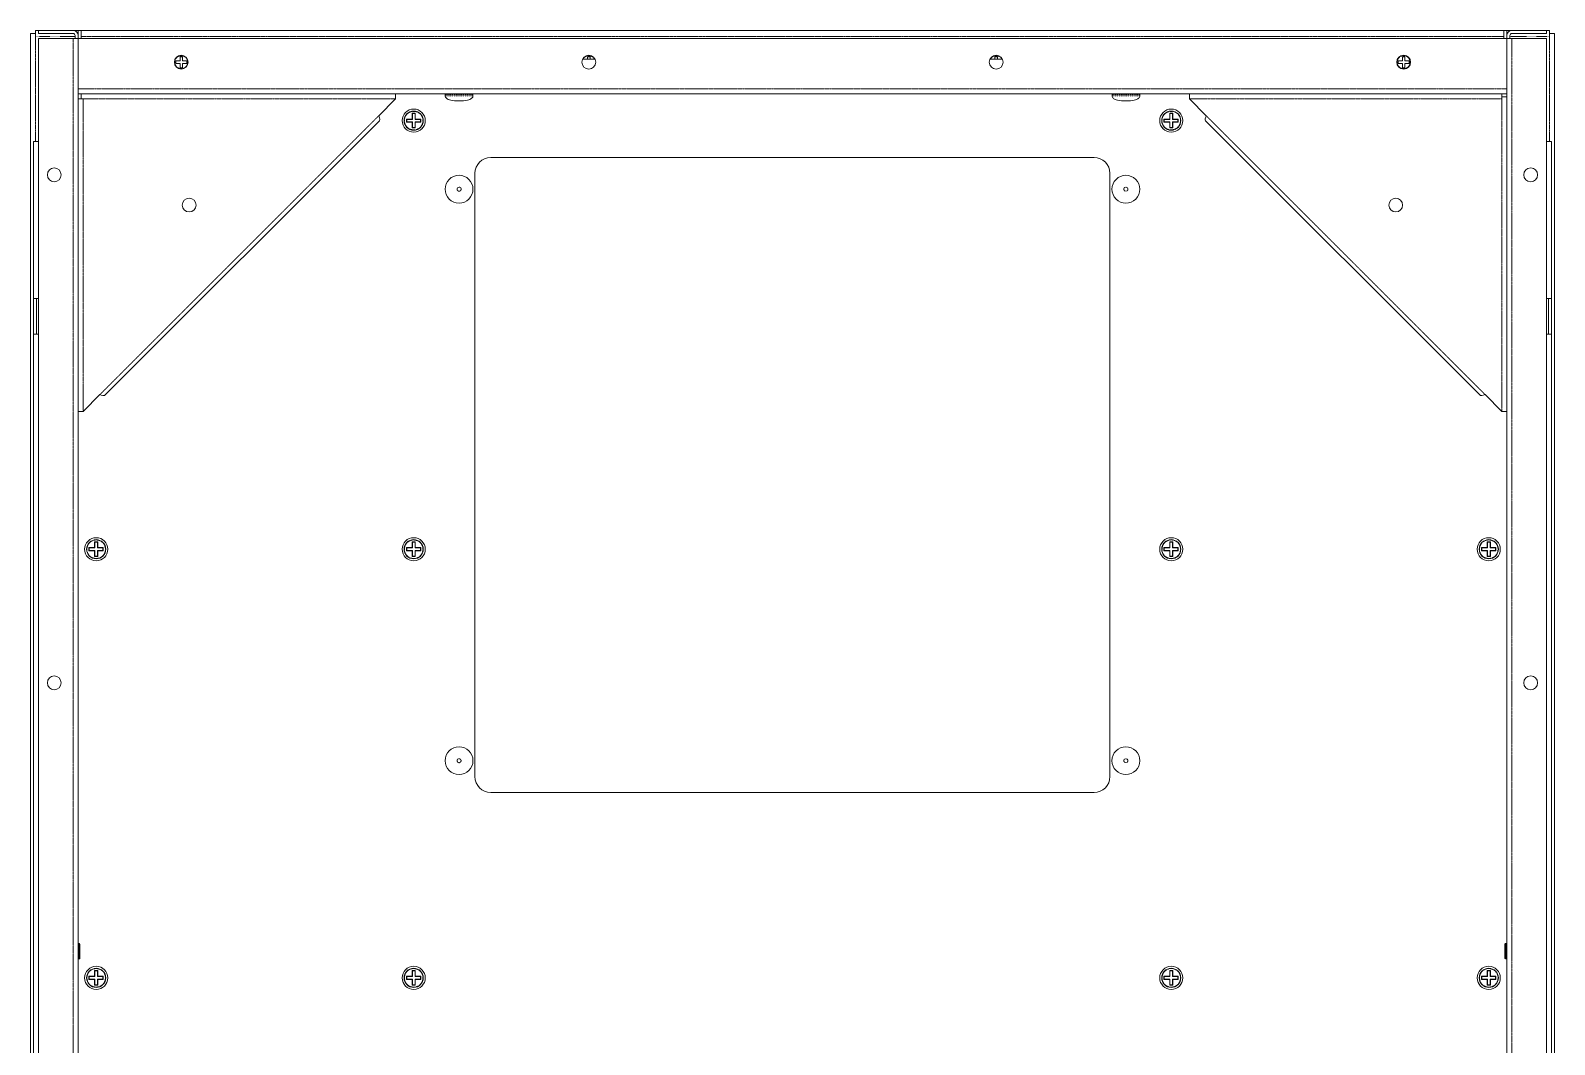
# Model space of a CAD drawing. Header units: millimetres. Extents: x 27602 to 523849, y 322139 to 568360.
# Drawn here: x 352338 to 376338, y 453647 to 469617 of the extents above; entities that cross this region are included whole.
import ezdxf

# ---------------------------------------------------------------- set-up
doc = ezdxf.new("R2010")
doc.units = ezdxf.units.MM
doc.linetypes.add('PHANTOM', pattern=[20, 10, -2, 2, -2, 2, -2])

msp = doc.modelspace()

# ---------------------------------------------------------------- linework, layer by layer
at = {"color": 7, "lineweight": 13, "ltscale": 0.03937}
for p, q in [((352338, 441367), (352338, 469569)), ((352463, 469492), (352463, 440867)), ((375588, 469492), (353088, 469492)), ((353088, 469492), (353088, 468696)), ((353136, 469617), (375540, 469617)), ((375588, 469492), (375588, 468696)), ((376213, 440867), (376213, 469492)), ((376338, 441367), (376338, 469569)), ((353088, 468696), (353088, 441038)), ((353088, 468538), (353088, 463617)), ((358088, 468617), (353136, 468617)), ((375509, 468617), (353167, 468617)), ((375509, 468617), (370588, 468617)), ((375588, 441117), (375588, 468617)), ((375588, 463617), (375588, 468569)), ((353511, 463871), (357834, 468194)), ((370843, 468194), (375166, 463871)), ((352386, 467867), (352386, 465398)), ((376290, 465398), (376290, 467867)), ((359588, 467617), (369088, 467617)), ((359338, 457867), (359338, 467367)), ((369338, 467367), (369338, 457867)), ((352386, 464835), (352386, 445398)), ((376290, 445398), (376290, 464835)), ((369088, 457617), (359588, 457617))]:
    msp.add_line(p, q, dxfattribs=at)
at = {"color": 7, "lineweight": 13, "ltscale": 0.001975}
for p, q in [((352338, 469569), (352417, 469569)), ((353009, 469492), (353088, 469492)), ((375667, 469492), (375588, 469492)), ((376259, 469569), (376338, 469569)), ((353088, 468617), (353088, 468696)), ((353167, 468617), (353088, 468617)), ((353136, 468538), (353136, 468617)), ((358088, 468538), (358088, 468617)), ((370588, 468538), (370588, 468617)), ((375588, 468617), (375509, 468617)), ((375588, 468617), (375509, 468617)), ((375509, 468569), (375588, 468569)), ((375588, 468617), (375588, 468696)), ((353167, 463617), (353088, 463617)), ((375509, 463617), (375588, 463617))]:
    msp.add_line(p, q, dxfattribs=at)
at = {"color": 7, "lineweight": 13, "ltscale": 0.000749002}
for p, q in [((352417, 469587), (352417, 469617)), ((376259, 469587), (376259, 469617))]:
    msp.add_line(p, q, dxfattribs=at)
at = {"color": 7, "lineweight": 13, "ltscale": 0.00115}
for p, q in [((352417, 469617), (352463, 469617)), ((353040, 469492), (353040, 469538)), ((353088, 469492), (353088, 469538)), ((375588, 469538), (375588, 469492)), ((375636, 469538), (375636, 469492))]:
    msp.add_line(p, q, dxfattribs=at)
at = {"color": 7, "lineweight": 13, "ltscale": 0.000450915}
msp.add_line((352417, 469569), (352417, 469587), dxfattribs=at)
at = {"color": 7, "lineweight": 13, "ltscale": 0.0012}
for p, q in [((352417, 469521), (352417, 469569)), ((352463, 469617), (352463, 469569)), ((353088, 469617), (353136, 469617)), ((375588, 469617), (375540, 469617)), ((376213, 469617), (376213, 469569)), ((376259, 469521), (376259, 469569))]:
    msp.add_line(p, q, dxfattribs=at)
at = {"color": 7, "linetype": 'PHANTOM', "lineweight": 13, "ltscale": 0.03937}
for p, q in [((352417, 467867), (352417, 469521)), ((353009, 469492), (353009, 440742)), ((353136, 469521), (375540, 469521)), ((375667, 440742), (375667, 469492)), ((376259, 467867), (376259, 469521)), ((375588, 468696), (353088, 468696)), ((358088, 468538), (353167, 468538)), ((353167, 468538), (353167, 463617)), ((375509, 468538), (370588, 468538)), ((375509, 463617), (375509, 468538)), ((357823, 468272), (353433, 463882)), ((375244, 463882), (370854, 468272))]:
    msp.add_line(p, q, dxfattribs=at)
at = {"color": 7, "linetype": 'PHANTOM', "lineweight": 13, "ltscale": 0.015575}
msp.add_line((352417, 469521), (353040, 469521), dxfattribs=at)
at = {"color": 7, "lineweight": 13, "ltscale": 0.01365}
for p, q in [((352463, 469617), (353009, 469617)), ((352463, 469569), (353009, 469569)), ((352463, 469492), (353009, 469492)), ((376213, 469617), (375667, 469617)), ((376213, 469569), (375667, 469569)), ((376213, 469492), (375667, 469492))]:
    msp.add_line(p, q, dxfattribs=at)
at = {"color": 7, "lineweight": 13, "ltscale": 0.001928}
msp.add_line((353011, 469617), (353088, 469617), dxfattribs=at)
at = {"color": 7, "lineweight": 13, "ltscale": 0.003125}
for p, q in [((353088, 469492), (353088, 469617)), ((353136, 469492), (353136, 469617)), ((375540, 469492), (375540, 469617)), ((375588, 469492), (375588, 469617))]:
    msp.add_line(p, q, dxfattribs=at)
at = {"color": 7, "lineweight": 13, "ltscale": 0.001929}
msp.add_line((375588, 469617), (375666, 469617), dxfattribs=at)
at = {"color": 7, "linetype": 'PHANTOM', "lineweight": 13, "ltscale": 0.015574}
msp.add_line((375636, 469521), (376259, 469521), dxfattribs=at)
at = {"color": 7, "lineweight": 13, "ltscale": 0.001149}
msp.add_line((376213, 469617), (376259, 469617), dxfattribs=at)
at = {"color": 7, "lineweight": 13, "ltscale": 0.001651}
msp.add_line((376259, 469521), (376259, 469587), dxfattribs=at)
at = {"color": 7, "lineweight": 13, "ltscale": 0.001687}
for p, q in [((354693, 469204), (354693, 469137)), ((354733, 469137), (354733, 469204)), ((373943, 469204), (373943, 469137)), ((373983, 469137), (373983, 469204)), ((354693, 469097), (354693, 469029)), ((354733, 469029), (354733, 469097)), ((373943, 469137), (373876, 469137)), ((373876, 469097), (373943, 469097)), ((373943, 469097), (373943, 469029)), ((373983, 469029), (373983, 469097))]:
    msp.add_line(p, q, dxfattribs=at)
at = {"color": 7, "lineweight": 13, "ltscale": 0.000999991}
for p, q in [((354733, 469204), (354693, 469204)), ((361150, 469204), (361110, 469204)), ((367567, 469204), (367527, 469204)), ((373983, 469204), (373943, 469204)), ((354626, 469137), (354626, 469097)), ((354693, 469029), (354733, 469029)), ((354801, 469097), (354801, 469137)), ((373876, 469137), (373876, 469097)), ((373943, 469029), (373983, 469029)), ((374051, 469097), (374051, 469137))]:
    msp.add_line(p, q, dxfattribs=at)
at = {"color": 7, "lineweight": 13, "ltscale": 0.000987136}
for p, q in [((361110, 469204), (361110, 469165)), ((361150, 469165), (361150, 469204)), ((367527, 469204), (367527, 469165)), ((367567, 469165), (367567, 469204))]:
    msp.add_line(p, q, dxfattribs=at)
at = {"color": 7, "lineweight": 13, "ltscale": 0.001688}
for p, q in [((354693, 469137), (354626, 469137)), ((354626, 469097), (354693, 469097)), ((354801, 469137), (354733, 469137)), ((354733, 469097), (354801, 469097)), ((374051, 469137), (373983, 469137)), ((373983, 469097), (374051, 469097))]:
    msp.add_line(p, q, dxfattribs=at)
at = {"color": 7, "lineweight": 13, "ltscale": 0.004893}
for p, q in [((361032, 469165), (361228, 469165)), ((367449, 469165), (367645, 469165))]:
    msp.add_line(p, q, dxfattribs=at)
at = {"color": 7, "lineweight": 13, "ltscale": 0.001201}
msp.add_line((353136, 468617), (353088, 468617), dxfattribs=at)
at = {"color": 7, "lineweight": 13, "ltscale": 0.000748792}
msp.add_line((353118, 468538), (353088, 468538), dxfattribs=at)
at = {"color": 7, "lineweight": 13, "ltscale": 0.001226}
for p, q in [((353118, 468538), (353167, 468538)), ((375509, 468587), (375509, 468538))]:
    msp.add_line(p, q, dxfattribs=at)
at = {"color": 7, "lineweight": 13, "ltscale": 0.000774984}
msp.add_line((353167, 468538), (353136, 468538), dxfattribs=at)
at = {"color": 7, "lineweight": 13, "ltscale": 0.009375}
for p, q in [((357823, 468272), (358088, 468538)), ((370588, 468538), (370854, 468272)), ((353167, 463617), (353433, 463882)), ((375244, 463882), (375509, 463617))]:
    msp.add_line(p, q, dxfattribs=at)
at = {"color": 7, "linetype": 'PHANTOM', "lineweight": 13, "ltscale": 0.010925}
for p, q in [((358870, 468607), (359307, 468607)), ((358870, 468586), (359307, 468586)), ((369370, 468607), (369807, 468607)), ((369370, 468586), (369807, 468586))]:
    msp.add_line(p, q, dxfattribs=at)
at = {"color": 7, "lineweight": 13, "ltscale": 0.000524926}
for p, q in [((358870, 468607), (358870, 468586)), ((359307, 468607), (359307, 468586)), ((369370, 468607), (369370, 468586)), ((369807, 468607), (369807, 468586))]:
    msp.add_line(p, q, dxfattribs=at)
at = {"color": 7, "lineweight": 13, "ltscale": 0.010425}
for p, q in [((358880, 468617), (359297, 468617)), ((369380, 468617), (369797, 468617))]:
    msp.add_line(p, q, dxfattribs=at)
at = {"color": 7, "lineweight": 13, "ltscale": 0.001586}
for p, q in [((359120, 468506), (359057, 468506)), ((369620, 468506), (369557, 468506))]:
    msp.add_line(p, q, dxfattribs=at)
at = {"color": 7, "lineweight": 13, "ltscale": 0.000748762}
msp.add_line((375509, 468587), (375509, 468617), dxfattribs=at)
at = {"color": 7, "lineweight": 13, "ltscale": 0.000774954}
msp.add_line((375509, 468538), (375509, 468569), dxfattribs=at)
at = {"color": 7, "lineweight": 13, "ltscale": 0.00225}
for p, q in [((358348, 468312), (358348, 468222)), ((358353, 468307), (358353, 468217)), ((358394, 468217), (358394, 468307)), ((358398, 468222), (358398, 468312)), ((370278, 468312), (370278, 468222)), ((370283, 468307), (370283, 468217)), ((370324, 468217), (370324, 468307)), ((370328, 468222), (370328, 468312)), ((358348, 468222), (358258, 468222)), ((358258, 468172), (358348, 468172)), ((358353, 468217), (358263, 468217)), ((358263, 468176), (358353, 468176)), ((358348, 468172), (358348, 468082)), ((358353, 468176), (358353, 468086)), ((358394, 468086), (358394, 468176)), ((358398, 468082), (358398, 468172)), ((370278, 468222), (370188, 468222)), ((370188, 468172), (370278, 468172)), ((370283, 468217), (370193, 468217)), ((370193, 468176), (370283, 468176)), ((370278, 468172), (370278, 468082)), ((370283, 468176), (370283, 468086)), ((370324, 468086), (370324, 468176)), ((370328, 468082), (370328, 468172)), ((353348, 461562), (353348, 461472)), ((353353, 461557), (353353, 461467)), ((353394, 461467), (353394, 461557)), ((353398, 461472), (353398, 461562)), ((358348, 461562), (358348, 461472)), ((358353, 461557), (358353, 461467)), ((358394, 461467), (358394, 461557)), ((358398, 461472), (358398, 461562)), ((370278, 461562), (370278, 461472)), ((370283, 461557), (370283, 461467)), ((370324, 461467), (370324, 461557)), ((370328, 461472), (370328, 461562)), ((375278, 461562), (375278, 461472)), ((375283, 461557), (375283, 461467)), ((375324, 461467), (375324, 461557)), ((375328, 461472), (375328, 461562)), ((353348, 461472), (353258, 461472)), ((353258, 461422), (353348, 461422)), ((353353, 461467), (353263, 461467)), ((353263, 461426), (353353, 461426)), ((353348, 461422), (353348, 461332)), ((353353, 461426), (353353, 461336)), ((353394, 461336), (353394, 461426)), ((353398, 461332), (353398, 461422)), ((358348, 461472), (358258, 461472)), ((358258, 461422), (358348, 461422)), ((358353, 461467), (358263, 461467)), ((358263, 461426), (358353, 461426)), ((358348, 461422), (358348, 461332)), ((358353, 461426), (358353, 461336)), ((358394, 461336), (358394, 461426)), ((358398, 461332), (358398, 461422)), ((370278, 461472), (370188, 461472)), ((370188, 461422), (370278, 461422)), ((370283, 461467), (370193, 461467)), ((370193, 461426), (370283, 461426)), ((370278, 461422), (370278, 461332)), ((370283, 461426), (370283, 461336)), ((370324, 461336), (370324, 461426)), ((370328, 461332), (370328, 461422)), ((375278, 461472), (375188, 461472)), ((375188, 461422), (375278, 461422)), ((375283, 461467), (375193, 461467)), ((375193, 461426), (375283, 461426)), ((375278, 461422), (375278, 461332)), ((375283, 461426), (375283, 461336)), ((375324, 461336), (375324, 461426)), ((375328, 461332), (375328, 461422)), ((353348, 454812), (353348, 454722)), ((353353, 454807), (353353, 454717)), ((353394, 454717), (353394, 454807)), ((353398, 454722), (353398, 454812)), ((358348, 454812), (358348, 454722)), ((358353, 454807), (358353, 454717)), ((358394, 454717), (358394, 454807)), ((358398, 454722), (358398, 454812)), ((370278, 454812), (370278, 454722)), ((370283, 454807), (370283, 454717)), ((370324, 454717), (370324, 454807)), ((370328, 454722), (370328, 454812)), ((375278, 454812), (375278, 454722)), ((375283, 454807), (375283, 454717)), ((375324, 454717), (375324, 454807)), ((375328, 454722), (375328, 454812)), ((353348, 454722), (353258, 454722)), ((353258, 454672), (353348, 454672)), ((353353, 454717), (353263, 454717)), ((353263, 454676), (353353, 454676)), ((353348, 454672), (353348, 454582)), ((353353, 454676), (353353, 454586)), ((353394, 454586), (353394, 454676)), ((353398, 454582), (353398, 454672)), ((358348, 454722), (358258, 454722)), ((358258, 454672), (358348, 454672)), ((358353, 454717), (358263, 454717)), ((358263, 454676), (358353, 454676)), ((358348, 454672), (358348, 454582)), ((358353, 454676), (358353, 454586)), ((358394, 454586), (358394, 454676)), ((358398, 454582), (358398, 454672)), ((370278, 454722), (370188, 454722)), ((370188, 454672), (370278, 454672)), ((370283, 454717), (370193, 454717)), ((370193, 454676), (370283, 454676)), ((370278, 454672), (370278, 454582)), ((370283, 454676), (370283, 454586)), ((370324, 454586), (370324, 454676)), ((370328, 454582), (370328, 454672)), ((375278, 454722), (375188, 454722)), ((375188, 454672), (375278, 454672)), ((375283, 454717), (375193, 454717)), ((375193, 454676), (375283, 454676)), ((375278, 454672), (375278, 454582)), ((375283, 454676), (375283, 454586)), ((375324, 454586), (375324, 454676)), ((375328, 454582), (375328, 454672))]:
    msp.add_line(p, q, dxfattribs=at)
at = {"color": 7, "lineweight": 13, "ltscale": 0.00125}
for p, q in [((358398, 468312), (358348, 468312)), ((370328, 468312), (370278, 468312)), ((358258, 468222), (358258, 468172)), ((358348, 468082), (358398, 468082)), ((358483, 468172), (358483, 468222)), ((370188, 468222), (370188, 468172)), ((370278, 468082), (370328, 468082)), ((370413, 468172), (370413, 468222)), ((353398, 461562), (353348, 461562)), ((358398, 461562), (358348, 461562)), ((370328, 461562), (370278, 461562)), ((375328, 461562), (375278, 461562)), ((353258, 461472), (353258, 461422)), ((353348, 461332), (353398, 461332)), ((353483, 461422), (353483, 461472)), ((358258, 461472), (358258, 461422)), ((358348, 461332), (358398, 461332)), ((358483, 461422), (358483, 461472)), ((370188, 461472), (370188, 461422)), ((370278, 461332), (370328, 461332)), ((370413, 461422), (370413, 461472)), ((375188, 461472), (375188, 461422)), ((375278, 461332), (375328, 461332)), ((375413, 461422), (375413, 461472)), ((353398, 454812), (353348, 454812)), ((358398, 454812), (358348, 454812)), ((370328, 454812), (370278, 454812)), ((375328, 454812), (375278, 454812)), ((353258, 454722), (353258, 454672)), ((353348, 454582), (353398, 454582)), ((353483, 454672), (353483, 454722)), ((358258, 454722), (358258, 454672)), ((358348, 454582), (358398, 454582)), ((358483, 454672), (358483, 454722)), ((370188, 454722), (370188, 454672)), ((370278, 454582), (370328, 454582)), ((370413, 454672), (370413, 454722)), ((375188, 454722), (375188, 454672)), ((375278, 454582), (375328, 454582)), ((375413, 454672), (375413, 454722))]:
    msp.add_line(p, q, dxfattribs=at)
at = {"color": 7, "lineweight": 13, "ltscale": 0.000154623}
for p, q in [((358348, 468312), (358353, 468307)), ((370278, 468312), (370283, 468307)), ((370328, 468312), (370324, 468307)), ((358348, 468172), (358353, 468176)), ((358348, 468082), (358353, 468086)), ((358483, 468172), (358478, 468176)), ((370188, 468172), (370193, 468176)), ((370278, 468172), (370283, 468176)), ((370278, 468082), (370283, 468086)), ((370328, 468172), (370324, 468176)), ((370328, 468082), (370324, 468086)), ((370413, 468172), (370408, 468176)), ((358348, 461562), (358353, 461557)), ((370278, 461562), (370283, 461557)), ((370328, 461562), (370324, 461557)), ((375278, 461562), (375283, 461557)), ((358348, 461472), (358353, 461467)), ((358348, 461332), (358353, 461336)), ((358483, 461472), (358478, 461467)), ((370188, 461472), (370193, 461467)), ((370278, 461472), (370283, 461467)), ((370278, 461332), (370283, 461336)), ((370328, 461472), (370324, 461467)), ((370328, 461332), (370324, 461336)), ((370413, 461472), (370408, 461467)), ((375188, 461472), (375193, 461467)), ((375278, 461472), (375283, 461467)), ((375278, 461332), (375283, 461336)), ((375413, 461472), (375408, 461467)), ((358348, 454672), (358353, 454676)), ((358348, 454582), (358353, 454586)), ((358483, 454672), (358478, 454676)), ((370188, 454672), (370193, 454676)), ((370278, 454672), (370283, 454676)), ((370278, 454582), (370283, 454586)), ((370328, 454672), (370324, 454676)), ((370328, 454582), (370324, 454586)), ((370413, 454672), (370408, 454676)), ((375188, 454672), (375193, 454676)), ((375278, 454672), (375283, 454676)), ((375278, 454582), (375283, 454586)), ((375413, 454672), (375408, 454676))]:
    msp.add_line(p, q, dxfattribs=at)
at = {"color": 7, "lineweight": 13, "ltscale": 0.001031}
for p, q in [((358394, 468307), (358353, 468307)), ((370324, 468307), (370283, 468307)), ((358263, 468217), (358263, 468176)), ((358353, 468086), (358394, 468086)), ((358478, 468176), (358478, 468217)), ((370193, 468217), (370193, 468176)), ((370283, 468086), (370324, 468086)), ((370408, 468176), (370408, 468217)), ((353394, 461557), (353353, 461557)), ((358394, 461557), (358353, 461557)), ((370324, 461557), (370283, 461557)), ((375324, 461557), (375283, 461557)), ((353263, 461467), (353263, 461426)), ((353353, 461336), (353394, 461336)), ((353478, 461426), (353478, 461467)), ((358263, 461467), (358263, 461426)), ((358353, 461336), (358394, 461336)), ((358478, 461426), (358478, 461467)), ((370193, 461467), (370193, 461426)), ((370283, 461336), (370324, 461336)), ((370408, 461426), (370408, 461467)), ((375193, 461467), (375193, 461426)), ((375283, 461336), (375324, 461336)), ((375408, 461426), (375408, 461467)), ((353394, 454807), (353353, 454807)), ((358394, 454807), (358353, 454807)), ((370324, 454807), (370283, 454807)), ((375324, 454807), (375283, 454807)), ((353263, 454717), (353263, 454676)), ((353353, 454586), (353394, 454586)), ((353478, 454676), (353478, 454717)), ((358263, 454717), (358263, 454676)), ((358353, 454586), (358394, 454586)), ((358478, 454676), (358478, 454717)), ((370193, 454717), (370193, 454676)), ((370283, 454586), (370324, 454586)), ((370408, 454676), (370408, 454717)), ((375193, 454717), (375193, 454676)), ((375283, 454586), (375324, 454586)), ((375408, 454676), (375408, 454717))]:
    msp.add_line(p, q, dxfattribs=at)
at = {"color": 7, "lineweight": 13, "ltscale": 0.000154644}
for p, q in [((358398, 468312), (358394, 468307)), ((358258, 468172), (358263, 468176)), ((358398, 468172), (358394, 468176)), ((358398, 468082), (358394, 468086)), ((353348, 461562), (353353, 461557)), ((353398, 461562), (353394, 461557)), ((358398, 461562), (358394, 461557)), ((353258, 461472), (353263, 461467)), ((353348, 461472), (353353, 461467)), ((353348, 461332), (353353, 461336)), ((353398, 461472), (353394, 461467)), ((353398, 461332), (353394, 461336)), ((353483, 461472), (353478, 461467)), ((358258, 461472), (358263, 461467)), ((358398, 461472), (358394, 461467)), ((358398, 461332), (358394, 461336)), ((353258, 454672), (353263, 454676)), ((353348, 454672), (353353, 454676)), ((353348, 454582), (353353, 454586)), ((353398, 454672), (353394, 454676)), ((353398, 454582), (353394, 454586)), ((353483, 454672), (353478, 454676)), ((358258, 454672), (358263, 454676)), ((358398, 454672), (358394, 454676)), ((358398, 454582), (358394, 454586))]:
    msp.add_line(p, q, dxfattribs=at)
at = {"color": 7, "lineweight": 13, "ltscale": 0.000154729}
for p, q in [((358258, 468222), (358263, 468217)), ((358398, 468222), (358394, 468217)), ((353258, 461422), (353263, 461426)), ((353348, 461422), (353353, 461426)), ((353398, 461422), (353394, 461426)), ((353483, 461422), (353478, 461426)), ((358258, 461422), (358263, 461426)), ((358398, 461422), (358394, 461426)), ((353348, 454812), (353353, 454807)), ((353398, 454812), (353394, 454807)), ((358398, 454812), (358394, 454807)), ((353258, 454722), (353263, 454717)), ((353348, 454722), (353353, 454717)), ((353398, 454722), (353394, 454717)), ((353483, 454722), (353478, 454717)), ((358258, 454722), (358263, 454717)), ((358398, 454722), (358394, 454717))]:
    msp.add_line(p, q, dxfattribs=at)
at = {"color": 7, "lineweight": 13, "ltscale": 0.000154707}
for p, q in [((358348, 468222), (358353, 468217)), ((358483, 468222), (358478, 468217)), ((370188, 468222), (370193, 468217)), ((370278, 468222), (370283, 468217)), ((370328, 468222), (370324, 468217)), ((370413, 468222), (370408, 468217)), ((358348, 461422), (358353, 461426)), ((358483, 461422), (358478, 461426)), ((370188, 461422), (370193, 461426)), ((370278, 461422), (370283, 461426)), ((370328, 461422), (370324, 461426)), ((370413, 461422), (370408, 461426)), ((375188, 461422), (375193, 461426)), ((375278, 461422), (375283, 461426)), ((375413, 461422), (375408, 461426)), ((358348, 454812), (358353, 454807)), ((370278, 454812), (370283, 454807)), ((370328, 454812), (370324, 454807)), ((375278, 454812), (375283, 454807)), ((358348, 454722), (358353, 454717)), ((358483, 454722), (358478, 454717)), ((370188, 454722), (370193, 454717)), ((370278, 454722), (370283, 454717)), ((370328, 454722), (370324, 454717)), ((370413, 454722), (370408, 454717)), ((375188, 454722), (375193, 454717)), ((375278, 454722), (375283, 454717)), ((375413, 454722), (375408, 454717))]:
    msp.add_line(p, q, dxfattribs=at)
at = {"color": 7, "lineweight": 13, "ltscale": 0.002107}
for p, q in [((358478, 468217), (358394, 468217)), ((358394, 468176), (358478, 468176)), ((358483, 468222), (358398, 468222)), ((358398, 468172), (358483, 468172)), ((370408, 468217), (370324, 468217)), ((370324, 468176), (370408, 468176)), ((370413, 468222), (370328, 468222)), ((370328, 468172), (370413, 468172)), ((353478, 461467), (353394, 461467)), ((353394, 461426), (353478, 461426)), ((353483, 461472), (353398, 461472)), ((353398, 461422), (353483, 461422)), ((358478, 461467), (358394, 461467)), ((358394, 461426), (358478, 461426)), ((358483, 461472), (358398, 461472)), ((358398, 461422), (358483, 461422)), ((370408, 461467), (370324, 461467)), ((370324, 461426), (370408, 461426)), ((370413, 461472), (370328, 461472)), ((370328, 461422), (370413, 461422)), ((375408, 461467), (375324, 461467)), ((375324, 461426), (375408, 461426)), ((375413, 461472), (375328, 461472)), ((375328, 461422), (375413, 461422)), ((353478, 454717), (353394, 454717)), ((353394, 454676), (353478, 454676)), ((353483, 454722), (353398, 454722)), ((353398, 454672), (353483, 454672)), ((358478, 454717), (358394, 454717)), ((358394, 454676), (358478, 454676)), ((358483, 454722), (358398, 454722)), ((358398, 454672), (358483, 454672)), ((370408, 454717), (370324, 454717)), ((370324, 454676), (370408, 454676)), ((370413, 454722), (370328, 454722)), ((370328, 454672), (370413, 454672)), ((375408, 454717), (375324, 454717)), ((375324, 454676), (375408, 454676)), ((375413, 454722), (375328, 454722)), ((375328, 454672), (375413, 454672))]:
    msp.add_line(p, q, dxfattribs=at)
at = {"color": 7, "lineweight": 13, "ltscale": 0.001925}
for p, q in [((352463, 467867), (352386, 467867)), ((376213, 467867), (376290, 467867)), ((352463, 465398), (352386, 465398)), ((376213, 465398), (376290, 465398)), ((352463, 464835), (352386, 464835)), ((376213, 464835), (376290, 464835))]:
    msp.add_line(p, q, dxfattribs=at)
at = {"color": 7, "lineweight": 13, "ltscale": 0.014062}
for p, q in [((352386, 464835), (352386, 465398)), ((352434, 464835), (352434, 465398)), ((376242, 465398), (376242, 464835)), ((376290, 465398), (376290, 464835))]:
    msp.add_line(p, q, dxfattribs=at)
at = {"color": 7, "lineweight": 13, "ltscale": 0.000154665}
for p, q in [((375328, 461562), (375324, 461557)), ((375328, 461472), (375324, 461467)), ((375328, 461332), (375324, 461336)), ((375328, 454672), (375324, 454676)), ((375328, 454582), (375324, 454586))]:
    msp.add_line(p, q, dxfattribs=at)
at = {"color": 7, "lineweight": 13, "ltscale": 0.00015475}
for p, q in [((375328, 461422), (375324, 461426)), ((375328, 454812), (375324, 454807)), ((375328, 454722), (375324, 454717))]:
    msp.add_line(p, q, dxfattribs=at)
at = {"color": 7, "lineweight": 13, "ltscale": 0.000530325}
for p, q in [((353088, 455224), (353103, 455239)), ((353088, 455009), (353103, 454994))]:
    msp.add_line(p, q, dxfattribs=at)
at = {"color": 7, "lineweight": 13, "ltscale": 0.000124984}
for p, q in [((353108, 455239), (353103, 455239)), ((353108, 454994), (353103, 454994))]:
    msp.add_line(p, q, dxfattribs=at)
at = {"color": 7, "lineweight": 13, "ltscale": 0.006125}
for p, q in [((353103, 455239), (353103, 454994)), ((353108, 455239), (353108, 454994)), ((375568, 454994), (375568, 455239)), ((375573, 454994), (375573, 455239))]:
    msp.add_line(p, q, dxfattribs=at)
at = {"color": 7, "lineweight": 13, "ltscale": 0.000353487}
for p, q in [((353118, 455229), (353108, 455239)), ((353118, 455004), (353108, 454994))]:
    msp.add_line(p, q, dxfattribs=at)
at = {"color": 7, "lineweight": 13, "ltscale": 0.005625}
for p, q in [((353118, 455229), (353118, 455004)), ((375558, 455004), (375558, 455229))]:
    msp.add_line(p, q, dxfattribs=at)
at = {"color": 7, "lineweight": 13, "ltscale": 0.000353508}
for p, q in [((375558, 455229), (375568, 455239)), ((375558, 455004), (375568, 454994))]:
    msp.add_line(p, q, dxfattribs=at)
at = {"color": 7, "lineweight": 13, "ltscale": 0.000124954}
for p, q in [((375568, 455239), (375573, 455239)), ((375568, 454994), (375573, 454994))]:
    msp.add_line(p, q, dxfattribs=at)
at = {"color": 7, "lineweight": 13, "ltscale": 0.000530347}
for p, q in [((375588, 455224), (375573, 455239)), ((375588, 455009), (375573, 454994))]:
    msp.add_line(p, q, dxfattribs=at)
at = {"color": 7, "lineweight": 13, "ltscale": 0.005375}
msp.add_line((375588, 455009), (375588, 455224), dxfattribs=at)
at = {"color": 7, "lineweight": 13, "ltscale": 0.03937}
for points in [[(359057, 468506), (359018, 468507), (358981, 468512), (358958, 468518), (358937, 468524), (358918, 468532), (358901, 468541), (358891, 468549), (358882, 468557), (358875, 468568), (358871, 468576), (358870, 468586)], [(359120, 468506), (359159, 468507), (359196, 468512), (359218, 468518), (359240, 468524), (359258, 468532), (359275, 468541), (359286, 468549), (359295, 468557), (359302, 468568), (359306, 468576), (359307, 468586)], [(369557, 468506), (369518, 468507), (369481, 468512), (369458, 468518), (369437, 468524), (369418, 468532), (369401, 468541), (369391, 468549), (369382, 468557), (369375, 468568), (369371, 468576), (369370, 468586)], [(369620, 468506), (369659, 468507), (369696, 468512), (369718, 468518), (369740, 468524), (369758, 468532), (369775, 468541), (369786, 468549), (369795, 468557), (369802, 468568), (369806, 468576), (369807, 468586)], [(357834, 468194), (357837, 468198), (357839, 468210), (357838, 468222), (357833, 468242), (357823, 468272)], [(370843, 468194), (370838, 468203), (370837, 468207), (370838, 468218), (370839, 468225), (370847, 468252), (370854, 468272)], [(353511, 463871), (353502, 463866), (353498, 463866), (353487, 463866), (353480, 463867), (353453, 463875), (353433, 463882)], [(375166, 463871), (375170, 463868), (375182, 463866), (375194, 463867), (375214, 463872), (375244, 463882)]]:
    msp.add_lwpolyline(points, dxfattribs=at)
for centre, radius in [((354713, 469117), 109), ((361130, 469117), 109), ((367547, 469117), 109), ((373963, 469117), 109), ((358373, 468197), 182), ((370303, 468197), 182), ((352713, 467343), 109), ((375963, 467343), 109), ((354838, 466867), 109), ((373838, 466867), 109), ((353373, 461447), 182), ((358373, 461447), 182), ((370303, 461447), 182), ((375303, 461447), 182), ((352713, 459343), 109), ((375963, 459343), 109), ((353373, 454697), 182), ((358373, 454697), 182), ((370303, 454697), 182), ((375303, 454697), 182)]:
    msp.add_circle(centre, radius, dxfattribs=at)
at = {"color": 7, "linetype": 'PHANTOM', "lineweight": 13, "ltscale": 0.03937}
for centre, radius in [((354713, 469117), 102), ((373963, 469117), 102), ((358373, 468197), 146), ((370303, 468197), 146), ((359088, 467117), 31.5), ((369588, 467117), 31.5), ((353373, 461447), 146), ((358373, 461447), 146), ((370303, 461447), 146), ((375303, 461447), 146), ((359088, 458117), 31.5), ((369588, 458117), 31.5), ((353373, 454697), 146), ((358373, 454697), 146), ((370303, 454697), 146), ((375303, 454697), 146)]:
    msp.add_circle(centre, radius, dxfattribs=at)
at = {"color": 7, "lineweight": 13, "ltscale": 0.03937}
for centre, radius, start, end in [((353009, 469538), 79, 0, 90), ((353009, 469538), 31, 0, 90), ((375667, 469538), 79, 90, 180), ((375667, 469538), 31, 90, 180), ((358880, 468607), 10, 90, 180), ((359297, 468607), 10, 0, 90), ((369380, 468607), 10, 90, 180), ((369797, 468607), 10, 0, 90), ((358373, 468197), 151, 360, 180), ((370303, 468197), 151, 360, 180), ((358373, 468197), 151, 180, 0), ((370303, 468197), 151, 180, 0), ((359588, 467367), 250, 90, 180), ((369088, 467367), 250, 360, 90), ((359088, 467117), 219, 0, 180), ((369588, 467117), 219, 0, 180), ((359088, 467117), 219, 180, 0), ((369588, 467117), 219, 180, 0), ((353373, 461447), 151, 360, 180), ((358373, 461447), 151, 360, 180), ((370303, 461447), 151, 360, 180), ((375303, 461447), 151, 360, 180), ((353373, 461447), 151, 180, 0), ((358373, 461447), 151, 180, 0), ((370303, 461447), 151, 180, 0), ((375303, 461447), 151, 180, 0), ((359088, 458117), 219, 0, 180), ((369588, 458117), 219, 0, 180), ((359088, 458117), 219, 180, 0), ((369588, 458117), 219, 180, 0), ((359588, 457867), 250, 180, 270), ((369088, 457867), 250, 270, 0), ((353373, 454697), 151, 360, 180), ((358373, 454697), 151, 360, 180), ((370303, 454697), 151, 360, 180), ((375303, 454697), 151, 360, 180), ((353373, 454697), 151, 180, 0), ((358373, 454697), 151, 180, 0), ((370303, 454697), 151, 180, 0), ((375303, 454697), 151, 180, 0)]:
    msp.add_arc(centre, radius, start, end, dxfattribs=at)
at = {"color": 7, "linetype": 'PHANTOM', "lineweight": 13, "ltscale": 0.03937}
for centre in [(361130, 469117), (367547, 469117)]:
    msp.add_arc(centre, 102, 28.0819, 151.9181, dxfattribs=at)

doc.saveas('drawing.dxf')
